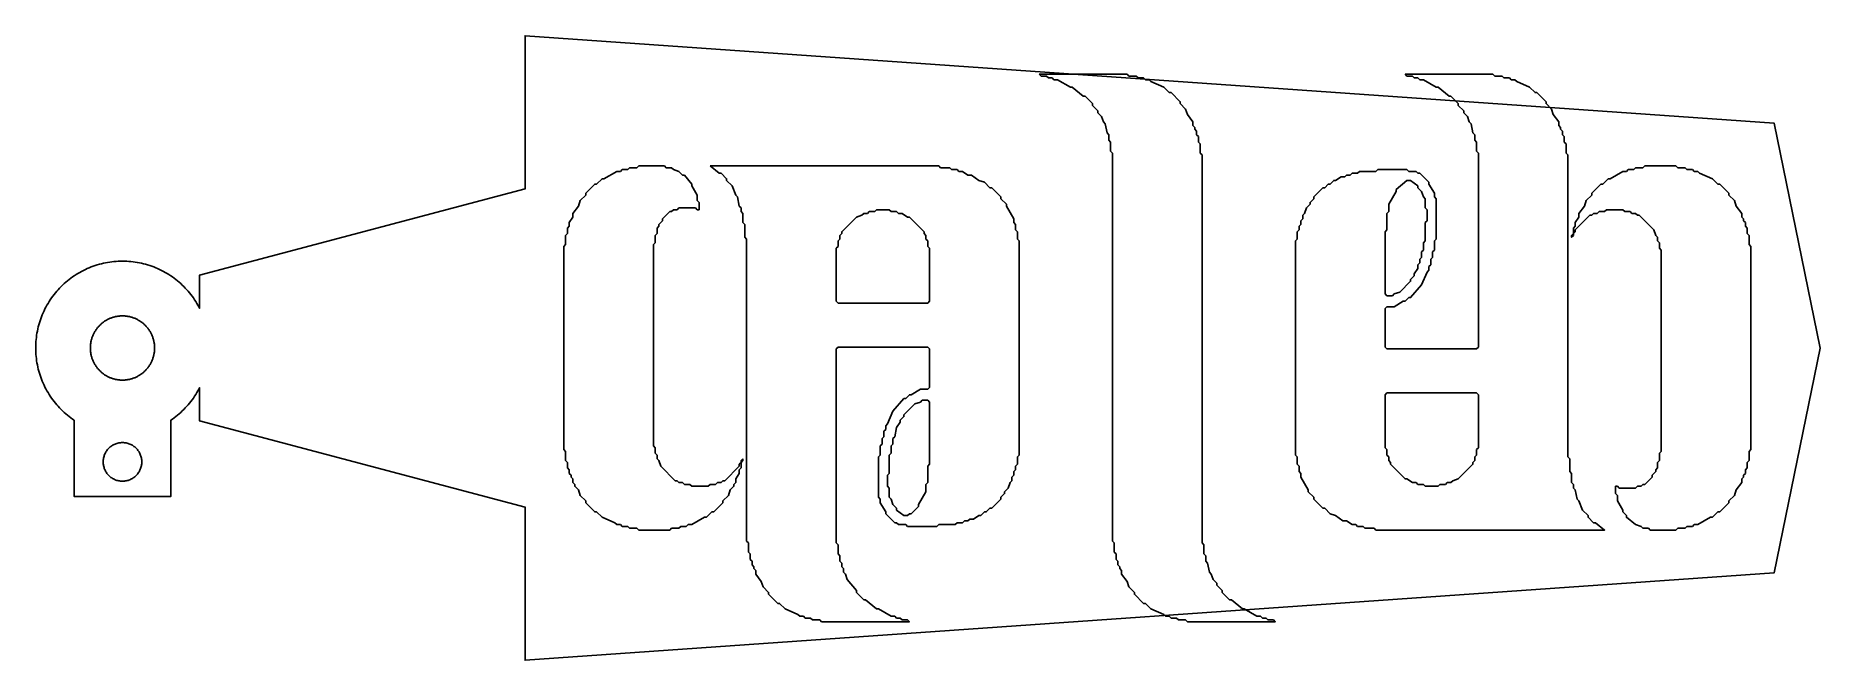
# Model space of a CAD drawing. Header units: millimetres. Extents: x -4.5 to 88, y -16.2 to 16.2.
import ezdxf

# ---------------------------------------------------------------- set-up
doc = ezdxf.new("R2010")
doc.units = ezdxf.units.MM
doc.layers.add('BLADE', color=7, linetype='Continuous')
doc.layers.add('NAME', color=1, linetype='Continuous')

msp = doc.modelspace()

# ---------------------------------------------------------------- linework, layer by layer
at = {"layer": 'BLADE'}
for points in [[(-2.5, -3.742), (-2.591, -3.679), (-2.681, -3.614), (-2.769, -3.548), (-2.855, -3.479), (-2.939, -3.407), (-3.022, -3.334), (-3.103, -3.259), (-3.182, -3.182), (-3.259, -3.103), (-3.334, -3.022), (-3.407, -2.939), (-3.479, -2.855), (-3.548, -2.769), (-3.614, -2.681), (-3.679, -2.591), (-3.742, -2.5), (-3.802, -2.407), (-3.86, -2.313), (-3.915, -2.218), (-3.969, -2.121), (-4.02, -2.023), (-4.068, -1.924), (-4.114, -1.824), (-4.157, -1.722), (-4.198, -1.62), (-4.237, -1.516), (-4.273, -1.412), (-4.306, -1.306), (-4.337, -1.2), (-4.365, -1.093), (-4.391, -0.986), (-4.414, -0.878), (-4.434, -0.769), (-4.451, -0.66), (-4.466, -0.551), (-4.478, -0.441), (-4.488, -0.331), (-4.495, -0.221), (-4.499, -0.11), (-4.5, 0), (-4.499, 0.11), (-4.495, 0.221), (-4.488, 0.331), (-4.478, 0.441), (-4.466, 0.551), (-4.451, 0.66), (-4.434, 0.769), (-4.414, 0.878), (-4.391, 0.986), (-4.365, 1.093), (-4.337, 1.2), (-4.306, 1.306), (-4.273, 1.412), (-4.237, 1.516), (-4.198, 1.62), (-4.157, 1.722), (-4.114, 1.824), (-4.068, 1.924), (-4.02, 2.023), (-3.969, 2.121), (-3.915, 2.218), (-3.86, 2.313), (-3.802, 2.407), (-3.742, 2.5), (-3.679, 2.591), (-3.614, 2.681), (-3.548, 2.769), (-3.479, 2.855), (-3.407, 2.939), (-3.334, 3.022), (-3.259, 3.103), (-3.182, 3.182), (-3.103, 3.259), (-3.022, 3.334), (-2.939, 3.407), (-2.855, 3.479), (-2.769, 3.548), (-2.681, 3.614), (-2.591, 3.679), (-2.5, 3.742), (-2.407, 3.802), (-2.313, 3.86), (-2.218, 3.915), (-2.121, 3.969), (-2.023, 4.02), (-1.924, 4.068), (-1.824, 4.114), (-1.722, 4.157), (-1.62, 4.198), (-1.516, 4.237), (-1.412, 4.273), (-1.306, 4.306), (-1.2, 4.337), (-1.093, 4.365), (-0.986, 4.391), (-0.878, 4.414), (-0.769, 4.434), (-0.66, 4.451), (-0.551, 4.466), (-0.441, 4.478), (-0.331, 4.488), (-0.221, 4.495), (-0.11, 4.499), (0, 4.5), (0.11, 4.499), (0.221, 4.495), (0.331, 4.488), (0.441, 4.478), (0.551, 4.466), (0.66, 4.451), (0.769, 4.434), (0.878, 4.414), (0.986, 4.391), (1.093, 4.365), (1.2, 4.337), (1.306, 4.306), (1.412, 4.273), (1.516, 4.237), (1.62, 4.198), (1.722, 4.157), (1.824, 4.114), (1.924, 4.068), (2.023, 4.02), (2.121, 3.969), (2.218, 3.915), (2.313, 3.86), (2.407, 3.802), (2.5, 3.742), (2.591, 3.679), (2.681, 3.614), (2.769, 3.548), (2.855, 3.479), (2.939, 3.407), (3.022, 3.334), (3.103, 3.259), (3.182, 3.182), (3.259, 3.103), (3.334, 3.022), (3.407, 2.939), (3.479, 2.855), (3.548, 2.769), (3.614, 2.681), (3.679, 2.591), (3.742, 2.5), (3.802, 2.407), (3.86, 2.313), (3.915, 2.218), (3.969, 2.121), (4, 2.061), (4, 3.78), (20.88, 8.239), (20.88, 16.18), (85.636, 11.649), (88.036, 0), (85.636, -11.649), (20.88, -16.18), (20.88, -8.239), (4, -3.78), (4, -2.061), (3.969, -2.121), (3.915, -2.218), (3.86, -2.313), (3.802, -2.407), (3.742, -2.5), (3.679, -2.591), (3.614, -2.681), (3.548, -2.769), (3.479, -2.855), (3.407, -2.939), (3.334, -3.022), (3.259, -3.103), (3.182, -3.182), (3.103, -3.259), (3.022, -3.334), (2.939, -3.407), (2.855, -3.479), (2.769, -3.548), (2.681, -3.614), (2.591, -3.679), (2.5, -3.742), (2.5, -3.742), (2.5, -7.7), (-2.5, -7.7), (-2.5, -3.742), (-2.5, -3.742)], [(1.663, 0.082), (1.66, 0.122), (1.657, 0.163), (1.652, 0.204), (1.647, 0.244), (1.64, 0.285), (1.633, 0.325), (1.625, 0.365), (1.615, 0.405), (1.605, 0.444), (1.593, 0.483), (1.581, 0.522), (1.568, 0.561), (1.553, 0.599), (1.538, 0.637), (1.522, 0.675), (1.505, 0.712), (1.487, 0.749), (1.468, 0.785), (1.449, 0.821), (1.428, 0.856), (1.407, 0.891), (1.384, 0.925), (1.361, 0.959), (1.337, 0.992), (1.313, 1.024), (1.287, 1.056), (1.261, 1.088), (1.234, 1.118), (1.206, 1.148), (1.177, 1.177), (1.148, 1.206), (1.118, 1.234), (1.088, 1.261), (1.056, 1.287), (1.024, 1.313), (0.992, 1.337), (0.959, 1.361), (0.925, 1.384), (0.891, 1.407), (0.856, 1.428), (0.821, 1.449), (0.785, 1.468), (0.749, 1.487), (0.712, 1.505), (0.675, 1.522), (0.637, 1.538), (0.599, 1.553), (0.561, 1.568), (0.522, 1.581), (0.483, 1.593), (0.444, 1.605), (0.405, 1.615), (0.365, 1.625), (0.325, 1.633), (0.285, 1.64), (0.244, 1.647), (0.204, 1.652), (0.163, 1.657), (0.122, 1.66), (0.082, 1.663), (0.041, 1.664), (0, 1.665), (-0.041, 1.664), (-0.082, 1.663), (-0.122, 1.66), (-0.163, 1.657), (-0.204, 1.652), (-0.244, 1.647), (-0.285, 1.64), (-0.325, 1.633), (-0.365, 1.625), (-0.405, 1.615), (-0.444, 1.605), (-0.483, 1.593), (-0.522, 1.581), (-0.561, 1.568), (-0.599, 1.553), (-0.637, 1.538), (-0.675, 1.522), (-0.712, 1.505), (-0.749, 1.487), (-0.785, 1.468), (-0.821, 1.449), (-0.856, 1.428), (-0.891, 1.407), (-0.925, 1.384), (-0.959, 1.361), (-0.992, 1.337), (-1.024, 1.313), (-1.056, 1.287), (-1.088, 1.261), (-1.118, 1.234), (-1.148, 1.206), (-1.177, 1.177), (-1.206, 1.148), (-1.234, 1.118), (-1.261, 1.088), (-1.287, 1.056), (-1.313, 1.024), (-1.337, 0.992), (-1.361, 0.959), (-1.384, 0.925), (-1.407, 0.891), (-1.428, 0.856), (-1.449, 0.821), (-1.468, 0.785), (-1.487, 0.749), (-1.505, 0.712), (-1.522, 0.675), (-1.538, 0.637), (-1.553, 0.599), (-1.568, 0.561), (-1.581, 0.522), (-1.593, 0.483), (-1.605, 0.444), (-1.615, 0.405), (-1.625, 0.365), (-1.633, 0.325), (-1.64, 0.285), (-1.647, 0.244), (-1.652, 0.204), (-1.657, 0.163), (-1.66, 0.122), (-1.663, 0.082), (-1.664, 0.041), (-1.665, 0), (-1.664, -0.041), (-1.663, -0.082), (-1.66, -0.122), (-1.657, -0.163), (-1.652, -0.204), (-1.647, -0.244), (-1.64, -0.285), (-1.633, -0.325), (-1.625, -0.365), (-1.615, -0.405), (-1.605, -0.444), (-1.593, -0.483), (-1.581, -0.522), (-1.568, -0.561), (-1.553, -0.599), (-1.538, -0.637), (-1.522, -0.675), (-1.505, -0.712), (-1.487, -0.749), (-1.468, -0.785), (-1.449, -0.821), (-1.428, -0.856), (-1.407, -0.891), (-1.384, -0.925), (-1.361, -0.959), (-1.337, -0.992), (-1.313, -1.024), (-1.287, -1.056), (-1.261, -1.088), (-1.234, -1.118), (-1.206, -1.148), (-1.177, -1.177), (-1.148, -1.206), (-1.118, -1.234), (-1.088, -1.261), (-1.056, -1.287), (-1.024, -1.313), (-0.992, -1.337), (-0.959, -1.361), (-0.925, -1.384), (-0.891, -1.407), (-0.856, -1.428), (-0.821, -1.449), (-0.785, -1.468), (-0.749, -1.487), (-0.712, -1.505), (-0.675, -1.522), (-0.637, -1.538), (-0.599, -1.553), (-0.561, -1.568), (-0.522, -1.581), (-0.483, -1.593), (-0.444, -1.605), (-0.405, -1.615), (-0.365, -1.625), (-0.325, -1.633), (-0.285, -1.64), (-0.244, -1.647), (-0.204, -1.652), (-0.163, -1.657), (-0.122, -1.66), (-0.082, -1.663), (-0.041, -1.664), (0, -1.665), (0.041, -1.664), (0.082, -1.663), (0.122, -1.66), (0.163, -1.657), (0.204, -1.652), (0.244, -1.647), (0.285, -1.64), (0.325, -1.633), (0.365, -1.625), (0.405, -1.615), (0.444, -1.605), (0.483, -1.593), (0.522, -1.581), (0.561, -1.568), (0.599, -1.553), (0.637, -1.538), (0.675, -1.522), (0.712, -1.505), (0.749, -1.487), (0.785, -1.468), (0.821, -1.449), (0.856, -1.428), (0.891, -1.407), (0.925, -1.384), (0.959, -1.361), (0.992, -1.337), (1.024, -1.313), (1.056, -1.287), (1.088, -1.261), (1.118, -1.234), (1.148, -1.206), (1.177, -1.177), (1.206, -1.148), (1.234, -1.118), (1.261, -1.088), (1.287, -1.056), (1.313, -1.024), (1.337, -0.992), (1.361, -0.959), (1.384, -0.925), (1.407, -0.891), (1.428, -0.856), (1.449, -0.821), (1.468, -0.785), (1.487, -0.749), (1.505, -0.712), (1.522, -0.675), (1.538, -0.637), (1.553, -0.599), (1.568, -0.561), (1.581, -0.522), (1.593, -0.483), (1.605, -0.444), (1.615, -0.405), (1.625, -0.365), (1.633, -0.325), (1.64, -0.285), (1.647, -0.244), (1.652, -0.204), (1.657, -0.163), (1.66, -0.122), (1.663, -0.082), (1.664, -0.041), (1.665, 0), (1.664, 0.041), (1.663, 0.082)], [(0.999, -5.851), (0.995, -5.802), (0.989, -5.753), (0.981, -5.705), (0.97, -5.657), (0.957, -5.61), (0.942, -5.563), (0.924, -5.517), (0.904, -5.472), (0.882, -5.429), (0.858, -5.386), (0.831, -5.344), (0.803, -5.304), (0.773, -5.266), (0.741, -5.228), (0.707, -5.193), (0.672, -5.159), (0.634, -5.127), (0.596, -5.097), (0.556, -5.069), (0.514, -5.042), (0.471, -5.018), (0.428, -4.996), (0.383, -4.976), (0.337, -4.958), (0.29, -4.943), (0.243, -4.93), (0.195, -4.919), (0.147, -4.911), (0.098, -4.905), (0.049, -4.901), (0, -4.9), (-0.049, -4.901), (-0.098, -4.905), (-0.147, -4.911), (-0.195, -4.919), (-0.243, -4.93), (-0.29, -4.943), (-0.337, -4.958), (-0.383, -4.976), (-0.428, -4.996), (-0.471, -5.018), (-0.514, -5.042), (-0.556, -5.069), (-0.596, -5.097), (-0.634, -5.127), (-0.672, -5.159), (-0.707, -5.193), (-0.741, -5.228), (-0.773, -5.266), (-0.803, -5.304), (-0.831, -5.344), (-0.858, -5.386), (-0.882, -5.429), (-0.904, -5.472), (-0.924, -5.517), (-0.942, -5.563), (-0.957, -5.61), (-0.97, -5.657), (-0.981, -5.705), (-0.989, -5.753), (-0.995, -5.802), (-0.999, -5.851), (-1, -5.9), (-0.999, -5.949), (-0.995, -5.998), (-0.989, -6.047), (-0.981, -6.095), (-0.97, -6.143), (-0.957, -6.19), (-0.942, -6.237), (-0.924, -6.283), (-0.904, -6.328), (-0.882, -6.371), (-0.858, -6.414), (-0.831, -6.456), (-0.803, -6.496), (-0.773, -6.534), (-0.741, -6.572), (-0.707, -6.607), (-0.672, -6.641), (-0.634, -6.673), (-0.596, -6.703), (-0.556, -6.731), (-0.514, -6.758), (-0.471, -6.782), (-0.428, -6.804), (-0.383, -6.824), (-0.337, -6.842), (-0.29, -6.857), (-0.243, -6.87), (-0.195, -6.881), (-0.147, -6.889), (-0.098, -6.895), (-0.049, -6.899), (0, -6.9), (0.049, -6.899), (0.098, -6.895), (0.147, -6.889), (0.195, -6.881), (0.243, -6.87), (0.29, -6.857), (0.337, -6.842), (0.383, -6.824), (0.428, -6.804), (0.471, -6.782), (0.514, -6.758), (0.556, -6.731), (0.596, -6.703), (0.634, -6.673), (0.672, -6.641), (0.707, -6.607), (0.741, -6.572), (0.773, -6.534), (0.803, -6.496), (0.831, -6.456), (0.858, -6.414), (0.882, -6.371), (0.904, -6.328), (0.924, -6.283), (0.942, -6.237), (0.957, -6.19), (0.97, -6.143), (0.981, -6.095), (0.989, -6.047), (0.995, -5.998), (0.999, -5.949), (1, -5.9), (0.999, -5.851)]]:
    msp.add_lwpolyline(points, close=True, dxfattribs=at)
at = {"layer": 'NAME'}
for points in [[(47.54, 14.18), (52.093, 14.18), (52.188, 14.085), (52.567, 14.085), (52.662, 13.99), (52.947, 13.99), (53.041, 13.895), (53.231, 13.895), (53.326, 13.8), (53.99, 13.516), (54.275, 13.231), (54.369, 13.231), (54.844, 12.757), (54.844, 12.662), (55.128, 12.378), (55.223, 12.093), (55.508, 11.714), (55.508, 11.524), (55.602, 11.429), (55.602, 11.334), (55.697, 11.239), (55.697, 11.05), (55.792, 10.955), (55.792, 10.67), (55.887, 10.575), (55.887, 10.101), (55.982, 10.006), (55.982, -10.101), (56.077, -10.196), (56.077, -10.67), (56.171, -10.765), (56.171, -11.05), (56.266, -11.145), (56.361, -11.619), (56.456, -11.714), (56.551, -11.998), (56.741, -12.188), (56.741, -12.283), (57.025, -12.567), (57.025, -12.662), (57.404, -13.042), (57.499, -13.042), (58.068, -13.516), (58.163, -13.516), (58.827, -13.895), (59.017, -13.895), (59.112, -13.99), (59.301, -13.99), (59.396, -14.085), (59.681, -14.085), (59.776, -14.18), (55.223, -14.18), (55.128, -14.085), (54.749, -14.085), (54.654, -13.99), (54.369, -13.99), (54.275, -13.895), (54.085, -13.895), (53.99, -13.8), (53.326, -13.516), (53.041, -13.231), (52.947, -13.231), (52.472, -12.757), (52.472, -12.662), (52.188, -12.378), (52.093, -12.093), (51.808, -11.714), (51.808, -11.524), (51.714, -11.429), (51.714, -11.334), (51.619, -11.239), (51.619, -11.05), (51.524, -10.955), (51.524, -10.67), (51.429, -10.575), (51.429, -10.101), (51.334, -10.006), (51.334, 10.101), (51.239, 10.196), (51.239, 10.67), (51.145, 10.765), (51.145, 11.05), (51.05, 11.145), (50.955, 11.619), (50.86, 11.714), (50.765, 11.998), (50.575, 12.188), (50.575, 12.283), (50.291, 12.567), (50.291, 12.662), (49.912, 13.042), (49.817, 13.042), (49.248, 13.516), (49.153, 13.516), (48.489, 13.895), (48.299, 13.895), (48.204, 13.99), (48.015, 13.99), (47.92, 14.085), (47.635, 14.085), (47.54, 14.18)], [(66.51, 14.18), (71.063, 14.18), (71.157, 14.085), (71.537, 14.085), (71.632, 13.99), (71.916, 13.99), (72.011, 13.895), (72.201, 13.895), (72.296, 13.8), (72.959, 13.516), (73.244, 13.231), (73.339, 13.231), (73.813, 12.757), (73.813, 12.662), (74.098, 12.378), (74.192, 12.093), (74.477, 11.714), (74.477, 11.524), (74.572, 11.429), (74.572, 11.334), (74.667, 11.239), (74.667, 11.05), (74.762, 10.955), (74.762, 10.67), (74.856, 10.575), (74.856, 10.101), (74.951, 10.006), (74.951, -5.643), (75.046, -5.738), (75.046, -6.402), (75.141, -6.497), (75.141, -6.971), (75.236, -7.066), (75.236, -7.256), (75.331, -7.351), (75.425, -7.825), (75.52, -7.92), (75.71, -8.394), (75.995, -8.679), (75.995, -8.773), (76.279, -9.058), (76.374, -9.058), (76.848, -9.437), (64.992, -9.437), (64.897, -9.342), (64.423, -9.342), (64.328, -9.248), (64.044, -9.248), (63.949, -9.153), (63.759, -9.153), (63.475, -8.963), (63.285, -8.963), (62.906, -8.679), (62.621, -8.584), (62.337, -8.299), (62.242, -8.299), (61.767, -7.825), (61.767, -7.73), (61.483, -7.446), (61.483, -7.351), (61.104, -6.687), (61.104, -6.497), (61.009, -6.402), (61.009, -6.118), (60.914, -6.023), (60.914, -5.643), (60.819, -5.549), (60.819, 5.549), (60.914, 5.643), (60.914, 6.023), (61.009, 6.118), (61.009, 6.307), (61.104, 6.402), (61.104, 6.592), (61.198, 6.687), (61.198, 6.876), (61.293, 6.971), (61.388, 7.256), (61.578, 7.446), (61.578, 7.54), (61.767, 7.73), (61.767, 7.825), (62.242, 8.299), (62.337, 8.299), (62.526, 8.489), (62.621, 8.489), (62.811, 8.679), (62.906, 8.679), (63.19, 8.868), (63.38, 8.868), (63.475, 8.963), (63.664, 8.963), (63.759, 9.058), (64.044, 9.058), (64.139, 9.153), (64.992, 9.153), (65.087, 9.248), (66.605, 9.248), (66.7, 9.153), (67.079, 9.153), (67.174, 9.058), (67.269, 9.058), (67.743, 8.584), (67.743, 8.489), (68.027, 8.015), (68.027, 7.825), (68.122, 7.73), (68.122, 5.643), (68.027, 5.549), (68.027, 5.074), (67.933, 4.979), (67.933, 4.695), (67.838, 4.6), (67.838, 4.316), (67.743, 4.221), (67.743, 4.031), (67.648, 3.936), (67.363, 3.272), (66.794, 2.608), (66.7, 2.608), (66.51, 2.419), (66.415, 2.419), (65.941, 2.134), (65.561, 2.134), (65.467, 2.039), (65.467, 0.047), (65.561, -0.047), (70.209, -0.047), (70.304, 0.047), (70.304, 10.101), (70.209, 10.196), (70.209, 10.67), (70.114, 10.765), (70.114, 11.05), (70.019, 11.145), (69.924, 11.619), (69.829, 11.714), (69.735, 11.998), (69.545, 12.188), (69.545, 12.283), (69.26, 12.567), (69.26, 12.662), (68.881, 13.042), (68.786, 13.042), (68.217, 13.516), (68.122, 13.516), (67.458, 13.895), (67.269, 13.895), (67.174, 13.99), (66.984, 13.99), (66.889, 14.085), (66.605, 14.085), (66.51, 14.18)], [(26.769, 9.437), (28.097, 9.437), (28.191, 9.342), (28.476, 9.342), (28.571, 9.248), (28.855, 9.153), (29.045, 8.963), (29.14, 8.963), (29.519, 8.489), (29.519, 8.394), (29.804, 7.92), (29.804, 7.635), (29.899, 7.54), (29.899, 7.161), (29.804, 7.161), (29.709, 7.256), (28.855, 7.256), (28.761, 7.161), (28.571, 7.161), (28.476, 7.066), (28.381, 7.066), (28.002, 6.687), (28.002, 6.592), (27.812, 6.402), (27.812, 6.307), (27.717, 6.213), (27.717, 5.928), (27.622, 5.833), (27.622, 5.454), (27.528, 5.359), (27.528, -5.074), (27.622, -5.169), (27.622, -5.454), (27.717, -5.549), (27.717, -5.738), (27.812, -5.833), (27.907, -6.118), (28.666, -6.876), (28.761, -6.876), (28.855, -6.971), (29.045, -6.971), (29.14, -7.066), (29.424, -7.066), (29.519, -7.161), (30.373, -7.161), (30.468, -7.066), (30.752, -7.066), (30.847, -6.971), (31.037, -6.971), (31.132, -6.876), (31.227, -6.876), (31.985, -6.118), (31.985, -6.023), (32.08, -5.928), (32.08, -6.213), (31.985, -6.307), (31.985, -6.497), (31.796, -6.782), (31.796, -6.971), (31.701, -7.066), (31.701, -7.161), (31.511, -7.351), (31.416, -7.635), (31.132, -7.92), (31.132, -8.015), (30.657, -8.489), (30.563, -8.489), (30.278, -8.773), (30.183, -8.773), (29.519, -9.153), (29.33, -9.153), (29.235, -9.248), (28.95, -9.248), (28.855, -9.342), (28.476, -9.342), (28.381, -9.437), (26.769, -9.437), (26.674, -9.342), (26.295, -9.342), (26.2, -9.248), (25.915, -9.248), (25.82, -9.153), (25.631, -9.153), (25.536, -9.058), (24.872, -8.773), (24.587, -8.489), (24.492, -8.489), (24.018, -8.015), (24.018, -7.92), (23.734, -7.635), (23.639, -7.351), (23.449, -7.161), (23.449, -7.066), (23.354, -6.971), (23.354, -6.782), (23.259, -6.687), (23.259, -6.592), (23.165, -6.497), (23.165, -6.307), (23.07, -6.213), (23.07, -5.928), (22.975, -5.833), (22.975, -5.359), (22.88, -5.264), (22.88, 5.264), (22.975, 5.359), (22.975, 5.833), (23.07, 5.928), (23.07, 6.213), (23.165, 6.307), (23.165, 6.497), (23.354, 6.782), (23.354, 6.971), (23.639, 7.351), (23.734, 7.635), (24.018, 7.92), (24.018, 8.015), (24.492, 8.489), (24.587, 8.489), (24.872, 8.773), (24.967, 8.773), (25.631, 9.153), (25.82, 9.153), (25.915, 9.248), (26.2, 9.248), (26.295, 9.342), (26.674, 9.342), (26.769, 9.437)], [(30.468, 9.437), (42.324, 9.437), (42.419, 9.342), (42.893, 9.342), (42.988, 9.248), (43.272, 9.248), (43.367, 9.153), (43.557, 9.153), (43.841, 8.963), (44.031, 8.963), (44.41, 8.679), (44.695, 8.584), (44.979, 8.299), (45.074, 8.299), (45.549, 7.825), (45.549, 7.73), (45.833, 7.446), (45.833, 7.351), (46.212, 6.687), (46.212, 6.497), (46.307, 6.402), (46.307, 6.118), (46.402, 6.023), (46.402, 5.643), (46.497, 5.549), (46.497, -5.549), (46.402, -5.643), (46.402, -6.023), (46.307, -6.118), (46.307, -6.307), (46.212, -6.402), (46.212, -6.592), (46.118, -6.687), (46.118, -6.876), (46.023, -6.971), (45.928, -7.256), (45.738, -7.446), (45.738, -7.54), (45.549, -7.73), (45.549, -7.825), (45.074, -8.299), (44.979, -8.299), (44.79, -8.489), (44.695, -8.489), (44.505, -8.679), (44.41, -8.679), (44.126, -8.868), (43.936, -8.868), (43.841, -8.963), (43.652, -8.963), (43.557, -9.058), (43.272, -9.058), (43.177, -9.153), (42.324, -9.153), (42.229, -9.248), (40.711, -9.248), (40.616, -9.153), (40.237, -9.153), (40.142, -9.058), (40.047, -9.058), (39.573, -8.584), (39.573, -8.489), (39.289, -8.015), (39.289, -7.825), (39.194, -7.73), (39.194, -5.643), (39.289, -5.549), (39.289, -5.074), (39.383, -4.979), (39.383, -4.695), (39.478, -4.6), (39.478, -4.316), (39.573, -4.221), (39.573, -4.031), (39.668, -3.936), (39.953, -3.272), (40.522, -2.608), (40.616, -2.608), (40.806, -2.419), (40.901, -2.419), (41.375, -2.134), (41.755, -2.134), (41.849, -2.039), (41.849, -0.047), (41.755, 0.047), (37.107, 0.047), (37.012, -0.047), (37.012, -10.101), (37.107, -10.196), (37.107, -10.67), (37.202, -10.765), (37.202, -11.05), (37.297, -11.145), (37.297, -11.334), (37.392, -11.429), (37.392, -11.619), (37.487, -11.714), (37.581, -11.998), (38.056, -12.567), (38.056, -12.662), (38.435, -13.042), (38.53, -13.042), (39.099, -13.516), (39.194, -13.516), (39.858, -13.895), (40.047, -13.895), (40.142, -13.99), (40.332, -13.99), (40.427, -14.085), (40.711, -14.085), (40.806, -14.18), (36.253, -14.18), (36.159, -14.085), (35.779, -14.085), (35.684, -13.99), (35.4, -13.99), (35.305, -13.895), (35.115, -13.895), (35.02, -13.8), (34.357, -13.516), (34.072, -13.231), (33.977, -13.231), (33.503, -12.757), (33.503, -12.662), (33.218, -12.378), (33.124, -12.093), (32.839, -11.714), (32.839, -11.524), (32.744, -11.429), (32.744, -11.334), (32.649, -11.239), (32.649, -11.05), (32.554, -10.955), (32.554, -10.67), (32.46, -10.575), (32.46, -10.101), (32.365, -10.006), (32.365, 5.643), (32.27, 5.738), (32.27, 6.402), (32.175, 6.497), (32.175, 6.971), (32.08, 7.066), (32.08, 7.256), (31.985, 7.351), (31.891, 7.825), (31.796, 7.92), (31.606, 8.394), (31.321, 8.679), (31.321, 8.773), (31.037, 9.058), (30.942, 9.058), (30.468, 9.437)], [(75.236, 6.213), (75.331, 6.307), (75.331, 6.497), (75.52, 6.782), (75.52, 6.971), (75.805, 7.351), (75.9, 7.635), (76.184, 7.92), (76.184, 8.015), (76.659, 8.489), (76.753, 8.489), (77.038, 8.773), (77.133, 8.773), (77.797, 9.153), (77.986, 9.153), (78.081, 9.248), (78.366, 9.248), (78.461, 9.342), (78.84, 9.342), (78.935, 9.437), (80.547, 9.437), (80.642, 9.342), (81.021, 9.342), (81.116, 9.248), (81.401, 9.248), (81.496, 9.153), (81.685, 9.153), (81.78, 9.058), (82.444, 8.773), (82.729, 8.489), (82.824, 8.489), (83.298, 8.015), (83.298, 7.92), (83.582, 7.635), (83.677, 7.351), (83.962, 6.971), (83.962, 6.782), (84.057, 6.687), (84.057, 6.592), (84.151, 6.497), (84.151, 6.307), (84.246, 6.213), (84.246, 5.928), (84.341, 5.833), (84.341, 5.359), (84.436, 5.264), (84.436, -5.264), (84.341, -5.359), (84.341, -5.833), (84.246, -5.928), (84.246, -6.213), (84.151, -6.307), (84.151, -6.497), (84.057, -6.592), (84.057, -6.687), (83.962, -6.782), (83.962, -6.971), (83.677, -7.351), (83.582, -7.635), (83.298, -7.92), (83.298, -8.015), (82.824, -8.489), (82.729, -8.489), (82.444, -8.773), (82.349, -8.773), (81.685, -9.153), (81.496, -9.153), (81.401, -9.248), (81.116, -9.248), (81.021, -9.342), (80.642, -9.342), (80.547, -9.437), (79.219, -9.437), (79.125, -9.342), (78.84, -9.342), (78.745, -9.248), (78.461, -9.153), (77.986, -8.773), (77.986, -8.679), (77.797, -8.489), (77.797, -8.394), (77.512, -7.92), (77.512, -7.635), (77.417, -7.54), (77.417, -7.161), (77.512, -7.161), (77.607, -7.256), (78.461, -7.256), (78.555, -7.161), (78.745, -7.161), (78.84, -7.066), (78.935, -7.066), (79.314, -6.687), (79.314, -6.592), (79.504, -6.402), (79.504, -6.307), (79.599, -6.213), (79.599, -5.928), (79.694, -5.833), (79.694, -5.454), (79.788, -5.359), (79.788, 5.074), (79.694, 5.169), (79.694, 5.454), (79.599, 5.549), (79.599, 5.738), (79.504, 5.833), (79.409, 6.118), (78.65, 6.876), (78.555, 6.876), (78.461, 6.971), (78.271, 6.971), (78.176, 7.066), (77.892, 7.066), (77.797, 7.161), (76.943, 7.161), (76.848, 7.066), (76.564, 7.066), (76.469, 6.971), (76.279, 6.971), (76.184, 6.876), (76.089, 6.876), (75.331, 6.118), (75.331, 6.023), (75.236, 5.928), (75.236, 6.213)], [(66.605, 8.679), (66.036, 8.204), (66.036, 8.109), (65.656, 7.446), (65.656, 7.066), (65.561, 6.971), (65.561, 6.118), (65.467, 6.023), (65.467, 2.798), (65.561, 2.703), (65.846, 2.703), (65.941, 2.798), (66.225, 2.893), (66.794, 3.462), (66.794, 3.557), (66.984, 3.746), (66.984, 3.841), (67.174, 4.126), (67.174, 4.316), (67.269, 4.41), (67.269, 4.6), (67.363, 4.695), (67.363, 4.979), (67.458, 5.074), (67.458, 5.454), (67.553, 5.549), (67.553, 6.497), (67.648, 6.592), (67.648, 7.161), (67.553, 7.256), (67.553, 7.73), (67.458, 7.825), (67.363, 8.109), (67.174, 8.299), (67.174, 8.394), (66.794, 8.679), (66.605, 8.679)], [(38.72, 7.066), (38.625, 6.971), (38.435, 6.971), (38.34, 6.876), (38.056, 6.782), (37.297, 6.023), (37.297, 5.928), (37.202, 5.833), (37.202, 5.643), (37.107, 5.549), (37.107, 5.264), (37.012, 5.169), (37.012, 2.419), (37.107, 2.324), (41.755, 2.324), (41.849, 2.419), (41.849, 5.169), (41.755, 5.264), (41.755, 5.549), (41.66, 5.643), (41.66, 5.833), (41.565, 5.928), (41.565, 6.023), (40.806, 6.782), (40.711, 6.782), (40.427, 6.971), (40.237, 6.971), (40.142, 7.066), (39.858, 7.066), (39.763, 7.161), (39.099, 7.161), (39.004, 7.066), (38.72, 7.066)], [(75.236, 5.833), (75.141, 5.738), (75.141, 5.833), (75.236, 5.928), (75.236, 5.833)], [(41.091, -2.893), (40.522, -3.462), (40.522, -3.557), (40.332, -3.746), (40.332, -3.841), (40.142, -4.126), (40.047, -4.6), (39.953, -4.695), (39.953, -4.979), (39.858, -5.074), (39.858, -5.454), (39.763, -5.549), (39.763, -6.497), (39.668, -6.592), (39.668, -7.161), (39.763, -7.256), (39.763, -7.73), (39.858, -7.825), (39.953, -8.109), (40.142, -8.299), (40.142, -8.394), (40.522, -8.679), (40.711, -8.679), (40.806, -8.584), (40.901, -8.584), (41.28, -8.204), (41.28, -8.109), (41.66, -7.446), (41.66, -7.066), (41.755, -6.971), (41.755, -6.118), (41.849, -6.023), (41.849, -2.798), (41.755, -2.703), (41.47, -2.703), (41.375, -2.798), (41.091, -2.893)], [(65.467, -2.419), (65.467, -5.169), (65.561, -5.264), (65.561, -5.549), (65.656, -5.643), (65.656, -5.833), (65.751, -5.928), (65.751, -6.023), (66.51, -6.782), (66.605, -6.782), (66.889, -6.971), (67.079, -6.971), (67.174, -7.066), (67.458, -7.066), (67.553, -7.161), (68.217, -7.161), (68.312, -7.066), (68.596, -7.066), (68.691, -6.971), (68.881, -6.971), (68.976, -6.876), (69.26, -6.782), (70.019, -6.023), (70.019, -5.928), (70.114, -5.833), (70.114, -5.643), (70.209, -5.549), (70.209, -5.264), (70.304, -5.169), (70.304, -2.419), (70.209, -2.324), (65.561, -2.324), (65.467, -2.419)], [(32.175, -5.738), (32.175, -5.833), (32.08, -5.928), (32.08, -5.833), (32.175, -5.738)]]:
    msp.add_lwpolyline(points, close=True, dxfattribs=at)

doc.saveas('drawing.dxf')
